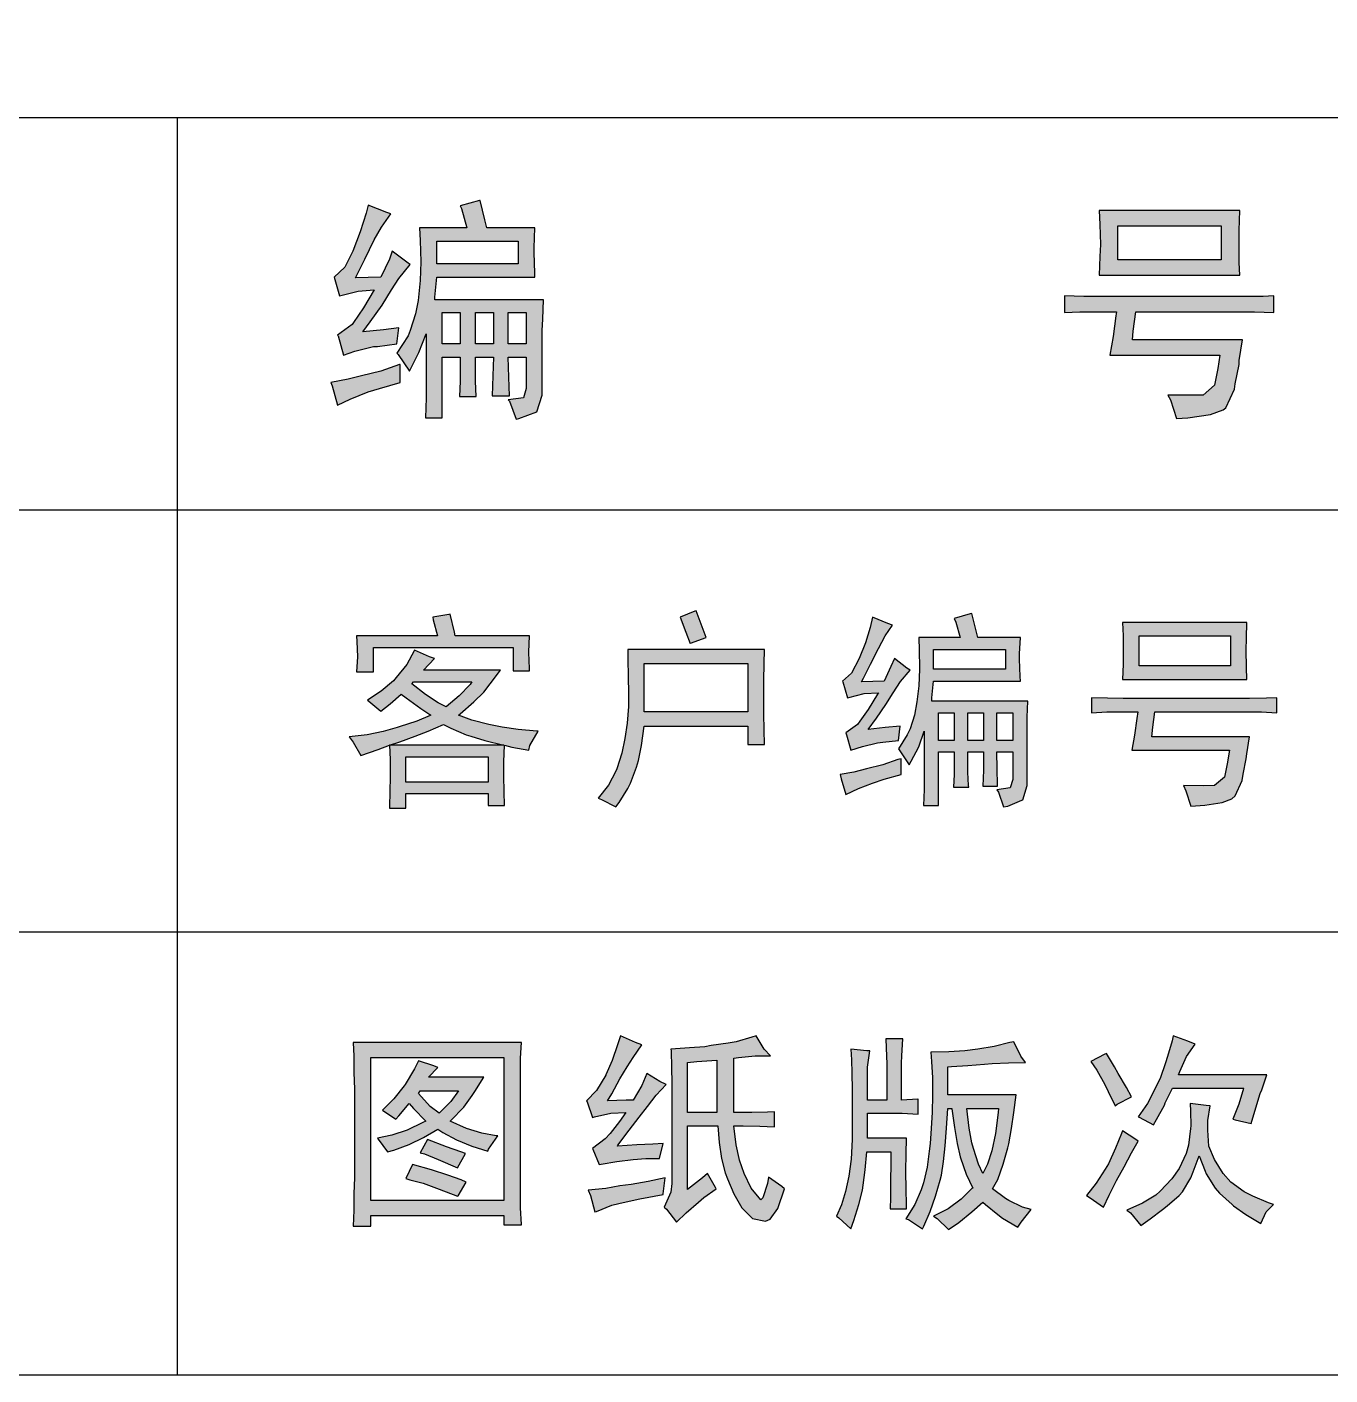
# Model space of a CAD drawing. Header units: millimetres. Extents: x 3718 to 70963, y 572 to 15149.
# Drawn here: x 3831.22 to 3845.31, y 574.49 to 589.07 of the extents above; entities that cross this region are included whole.
import ezdxf

# ---------------------------------------------------------------- set-up
doc = ezdxf.new("R2010")
doc.units = ezdxf.units.MM
doc.header["$LTSCALE"] = 3

msp = doc.modelspace()

# ---------------------------------------------------------------- hatches: boundary and pattern name
at = {"linetype": 'ByBlock'}
h = msp.add_hatch(color=256, dxfattribs=at)
h.paths.add_polyline_path([(3843.211, 585.99), (3844.365, 585.99), (3844.495, 585.99), (3844.704, 585.983), (3844.704, 586.163), (3844.588, 586.156), (3844.365, 586.156), (3842.829, 586.156), (3842.649, 586.156), (3842.44, 586.163), (3842.44, 585.983), (3842.606, 585.99), (3842.829, 585.99), (3843.002, 585.99), (3842.995, 585.947), (3842.966, 585.723), (3842.93, 585.521), (3844.12, 585.521), (3844.098, 585.377), (3844.062, 585.197), (3843.939, 585.089), (3843.817, 585.089), (3843.557, 585.089), (3843.586, 585.038), (3843.651, 584.836), (3843.774, 584.844), (3844.019, 584.88), (3844.156, 584.93), (3844.185, 584.952), (3844.278, 585.154), (3844.286, 585.211), (3844.329, 585.42), (3844.329, 585.464), (3844.365, 585.687), (3843.175, 585.687), (3843.182, 585.781)])
h.paths.add_polyline_path([(3844.134, 586.92), (3844.134, 586.552), (3843.017, 586.552), (3843.017, 586.92)], flags=16)
h.paths.add_polyline_path([(3842.815, 587.086), (3842.822, 586.934), (3842.829, 586.718), (3842.822, 586.588), (3842.815, 586.386), (3844.336, 586.386), (3844.329, 586.523), (3844.329, 586.747), (3844.329, 586.87), (3844.336, 587.086)])
h.paths.add_polyline_path([(3835.905, 585.983), (3835.905, 585.644), (3835.711, 585.644), (3835.711, 585.983)], flags=16)
h.paths.add_polyline_path([(3836.532, 586.754), (3836.532, 586.509), (3835.653, 586.509), (3835.653, 586.754)], flags=16)
h.paths.add_polyline_path([(3836.619, 585.644), (3836.424, 585.644), (3836.424, 585.983), (3836.619, 585.983)], flags=16)
h.paths.add_polyline_path([(3836.266, 585.644), (3836.071, 585.644), (3836.071, 585.983), (3836.266, 585.983)], flags=16)
h.paths.add_polyline_path([(3835.905, 587.136), (3835.92, 587.107), (3835.977, 586.898), (3835.465, 586.898), (3835.473, 586.761), (3835.48, 586.531), (3835.473, 586.329), (3835.451, 586.112), (3835.422, 585.968), (3835.364, 585.788), (3835.343, 585.73), (3835.22, 585.543), (3835.235, 585.529), (3835.357, 585.348), (3835.364, 585.363), (3835.458, 585.55), (3835.537, 585.752), (3835.537, 585.211), (3835.537, 585.06), (3835.53, 584.844), (3835.711, 584.844), (3835.711, 585.5), (3835.905, 585.5), (3835.905, 585.24), (3835.898, 585.074), (3836.078, 585.074), (3836.071, 585.24), (3836.071, 585.5), (3836.266, 585.5), (3836.258, 585.298), (3836.251, 585.082), (3836.439, 585.082), (3836.431, 585.283), (3836.424, 585.5), (3836.619, 585.5), (3836.619, 585.161), (3836.59, 585.06), (3836.424, 585.038), (3836.439, 585.024), (3836.511, 584.829), (3836.54, 584.836), (3836.734, 584.908), (3836.792, 585.089), (3836.792, 585.788), (3836.799, 585.911), (3836.806, 586.12), (3835.631, 586.12), (3835.631, 586.149), (3835.653, 586.365), (3836.713, 586.365), (3836.713, 586.408), (3836.705, 586.632), (3836.705, 586.682), (3836.713, 586.898), (3836.194, 586.898), (3836.172, 586.985), (3836.121, 587.194), (3836.114, 587.194)])
h.paths.add_polyline_path([(3835.155, 587.05), (3835.112, 587.064), (3834.91, 587.143), (3834.889, 587.057), (3834.824, 586.855), (3834.744, 586.646), (3834.658, 586.473), (3834.543, 586.365), (3834.6, 586.163), (3834.802, 586.213), (3834.975, 586.228), (3834.86, 586.033), (3834.752, 585.875), (3834.737, 585.853), (3834.579, 585.738), (3834.586, 585.73), (3834.643, 585.521), (3834.766, 585.565), (3834.968, 585.615), (3835.011, 585.615), (3835.22, 585.644), (3835.242, 585.817), (3835.076, 585.795), (3834.853, 585.774), (3834.932, 585.882), (3835.062, 586.062), (3835.163, 586.228), (3835.242, 586.35), (3835.364, 586.502), (3835.343, 586.516), (3835.17, 586.646), (3835.141, 586.559), (3835.047, 586.365), (3834.773, 586.358), (3834.78, 586.372), (3834.874, 586.559), (3834.975, 586.769), (3835.054, 586.906)])
h.paths.add_polyline_path([(3835.047, 585.348), (3834.838, 585.298), (3834.694, 585.262), (3834.507, 585.226), (3834.521, 585.19), (3834.579, 584.981), (3834.716, 585.045), (3834.91, 585.125), (3835.033, 585.161), (3835.256, 585.226), (3835.256, 585.42), (3835.249, 585.42)])
h = msp.add_hatch(color=256, dxfattribs=at)
h.paths.add_polyline_path([(3843.753, 580.806), (3843.808, 580.641), (3843.96, 580.654), (3844.146, 580.683), (3844.252, 580.722), (3844.286, 580.755), (3844.362, 580.92), (3844.375, 580.988), (3844.405, 581.153), (3844.413, 581.208), (3844.443, 581.39), (3843.385, 581.39), (3843.398, 581.496), (3843.419, 581.661), (3844.443, 581.661), (3844.57, 581.661), (3844.739, 581.652), (3844.739, 581.813), (3844.625, 581.809), (3844.443, 581.805), (3843.076, 581.805), (3842.907, 581.809), (3842.733, 581.813), (3842.733, 581.652), (3842.898, 581.661), (3843.076, 581.661), (3843.233, 581.661), (3843.224, 581.589), (3843.199, 581.411), (3843.169, 581.246), (3844.227, 581.246), (3844.201, 581.098), (3844.172, 580.954), (3844.062, 580.865), (3843.943, 580.861), (3843.728, 580.865)])
h.paths.add_polyline_path([(3840.64, 581.145), (3840.475, 581.09), (3840.301, 581.047), (3840.162, 581.009), (3840.014, 580.984), (3840.026, 580.937), (3840.077, 580.768), (3840.212, 580.832), (3840.365, 580.891), (3840.492, 580.933), (3840.674, 580.984), (3840.674, 581.153)])
h.paths.add_polyline_path([(3841.71, 581.652), (3841.883, 581.652), (3841.883, 581.352), (3841.71, 581.352)], flags=16)
h.paths.add_polyline_path([(3841.397, 581.652), (3841.566, 581.652), (3841.566, 581.352), (3841.397, 581.352)], flags=16)
h.paths.add_polyline_path([(3841.249, 581.352), (3841.08, 581.352), (3841.08, 581.652), (3841.249, 581.652)], flags=16)
h.paths.add_polyline_path([(3841.249, 581.191), (3841.249, 580.984), (3841.24, 580.848), (3841.405, 580.848), (3841.401, 580.865), (3841.397, 581.009), (3841.397, 581.229), (3841.566, 581.229), (3841.566, 581.208), (3841.566, 581.03), (3841.558, 580.857), (3841.718, 580.857), (3841.718, 580.874), (3841.714, 581.047), (3841.71, 581.229), (3841.883, 581.229), (3841.883, 580.929), (3841.854, 580.84), (3841.71, 580.819), (3841.727, 580.793), (3841.782, 580.633), (3841.828, 580.641), (3841.981, 580.705), (3841.989, 580.709), (3842.036, 580.865), (3842.036, 581.479), (3842.036, 581.606), (3842.044, 581.779), (3841.008, 581.779), (3841.008, 581.813), (3841.025, 581.995), (3841.964, 581.995), (3841.96, 582.046), (3841.955, 582.232), (3841.955, 582.291), (3841.964, 582.465), (3841.503, 582.465), (3841.482, 582.553), (3841.439, 582.727), (3841.422, 582.723), (3841.249, 582.672), (3841.266, 582.634), (3841.312, 582.465), (3840.864, 582.465), (3840.868, 582.325), (3840.872, 582.139), (3840.872, 582.122), (3840.864, 581.944), (3840.843, 581.771), (3840.817, 581.627), (3840.771, 581.479), (3840.741, 581.415), (3840.644, 581.263), (3840.661, 581.242), (3840.762, 581.09), (3840.784, 581.128), (3840.864, 581.284), (3840.923, 581.453), (3840.923, 580.975), (3840.923, 580.823), (3840.915, 580.65), (3841.08, 580.65), (3841.08, 581.229), (3841.249, 581.229)])
h.paths.add_polyline_path([(3840.5, 581.491), (3840.318, 581.47), (3840.407, 581.593), (3840.509, 581.741), (3840.589, 581.868), (3840.669, 581.991), (3840.771, 582.113), (3840.737, 582.135), (3840.602, 582.24), (3840.564, 582.151), (3840.492, 581.995), (3840.246, 581.986), (3840.267, 582.025), (3840.344, 582.177), (3840.428, 582.346), (3840.5, 582.486), (3840.58, 582.6), (3840.53, 582.617), (3840.365, 582.685), (3840.339, 582.575), (3840.289, 582.41), (3840.221, 582.24), (3840.136, 582.08), (3840.039, 581.995), (3840.043, 581.986), (3840.094, 581.813), (3840.107, 581.817), (3840.276, 581.86), (3840.428, 581.868), (3840.42, 581.855), (3840.318, 581.686), (3840.229, 581.563), (3840.204, 581.525), (3840.077, 581.436), (3840.085, 581.415), (3840.132, 581.246), (3840.255, 581.288), (3840.42, 581.326), (3840.475, 581.335), (3840.644, 581.352), (3840.665, 581.508)])
h.paths.add_polyline_path([(3841.803, 582.122), (3841.025, 582.122), (3841.025, 582.338), (3841.803, 582.338)], flags=16)
h.paths.add_polyline_path([(3843.25, 582.486), (3844.235, 582.486), (3844.235, 582.16), (3843.25, 582.16)], flags=16)
h.paths.add_polyline_path([(3843.076, 582.304), (3843.076, 582.177), (3843.068, 582.012), (3844.413, 582.012), (3844.409, 582.147), (3844.405, 582.329), (3844.409, 582.46), (3844.413, 582.63), (3843.068, 582.63), (3843.076, 582.486)])
h.paths.add_polyline_path([(3838.444, 582.752), (3838.284, 582.685), (3838.347, 582.524), (3838.394, 582.401), (3838.398, 582.405), (3838.567, 582.465), (3838.533, 582.553), (3838.457, 582.756)])
h.paths.add_polyline_path([(3837.894, 582.185), (3839.016, 582.185), (3839.016, 581.661), (3837.894, 581.661)], flags=16)
h.paths.add_polyline_path([(3836.207, 580.65), (3836.384, 580.65), (3836.38, 580.802), (3836.376, 580.967), (3836.376, 581.119), (3836.376, 581.123), (3836.384, 581.301), (3836.465, 581.28), (3836.647, 581.246), (3836.659, 581.297), (3836.748, 581.453), (3836.736, 581.453), (3836.533, 581.47), (3836.359, 581.496), (3836.215, 581.525), (3836.033, 581.572), (3835.889, 581.627), (3835.906, 581.64), (3836.054, 581.771), (3836.16, 581.876), (3836.228, 581.965), (3836.342, 582.113), (3835.509, 582.113), (3835.627, 582.24), (3835.572, 582.257), (3835.411, 582.329), (3835.407, 582.321), (3835.327, 582.173), (3835.213, 582.033), (3835.183, 581.999), (3835.052, 581.885), (3834.904, 581.788), (3834.916, 581.779), (3835.048, 581.669), (3835.149, 581.75), (3835.268, 581.855), (3835.323, 581.813), (3835.479, 581.699), (3835.589, 581.627), (3835.581, 581.623), (3835.437, 581.563), (3835.246, 581.5), (3835.225, 581.491), (3835.073, 581.449), (3834.899, 581.415), (3834.705, 581.39), (3834.747, 581.335), (3834.832, 581.191), (3835.018, 581.255), (3835.141, 581.301), (3835.251, 581.339), (3835.42, 581.398), (3835.559, 581.453), (3835.724, 581.525), (3835.805, 581.487), (3835.97, 581.415), (3836.021, 581.398), (3836.173, 581.352), (3836.376, 581.301), (3835.141, 581.301), (3835.149, 581.145), (3835.149, 580.946), (3835.145, 580.815), (3835.141, 580.62), (3835.318, 580.62), (3835.318, 580.777), (3836.207, 580.777)])
h.paths.add_polyline_path([(3835.318, 581.174), (3836.207, 581.174), (3836.207, 580.903), (3835.318, 580.903)], flags=16)
h.paths.add_polyline_path([(3835.669, 581.758), (3835.53, 581.851), (3835.382, 581.965), (3835.399, 581.986), (3836.033, 581.986), (3836.012, 581.957), (3835.894, 581.834), (3835.754, 581.716)], flags=16)
h.paths.add_polyline_path([(3834.794, 582.257), (3834.785, 582.096), (3834.967, 582.096), (3834.967, 582.359), (3836.478, 582.359), (3836.478, 582.105), (3836.655, 582.105), (3836.655, 582.13), (3836.647, 582.304), (3836.647, 582.308), (3836.655, 582.486), (3835.851, 582.486), (3835.843, 582.524), (3835.796, 582.718), (3835.784, 582.714), (3835.61, 582.685), (3835.614, 582.659), (3835.661, 582.486), (3834.785, 582.486), (3834.789, 582.422)])
h.paths.add_polyline_path([(3837.687, 581.373), (3837.653, 581.216), (3837.598, 581.047), (3837.59, 581.022), (3837.509, 580.87), (3837.399, 580.73), (3837.433, 580.713), (3837.59, 580.633), (3837.624, 580.683), (3837.717, 580.832), (3837.746, 580.891), (3837.814, 581.064), (3837.835, 581.136), (3837.865, 581.297), (3837.894, 581.508), (3839.016, 581.508), (3839.016, 581.31), (3839.197, 581.31), (3839.193, 581.466), (3839.189, 581.64), (3839.189, 581.834), (3839.189, 582.003), (3839.193, 582.181), (3839.197, 582.338), (3837.717, 582.338), (3837.717, 582.24), (3837.721, 582.037), (3837.725, 581.868), (3837.725, 581.733), (3837.725, 581.72), (3837.712, 581.538)])
h = msp.add_hatch(color=256, dxfattribs=at)
h.paths.add_polyline_path([(3843.682, 576.723), (3843.602, 576.609), (3843.475, 576.478), (3843.428, 576.435), (3843.284, 576.346), (3843.115, 576.27), (3843.153, 576.241), (3843.267, 576.105), (3843.369, 576.177), (3843.5, 576.279), (3843.551, 576.317), (3843.682, 576.431), (3843.716, 576.469), (3843.809, 576.621), (3843.834, 576.685), (3843.898, 576.858), (3843.961, 576.693), (3843.974, 576.664), (3844.071, 576.511), (3844.118, 576.456), (3844.253, 576.334), (3844.27, 576.317), (3844.401, 576.224), (3844.566, 576.126), (3844.621, 576.253), (3844.701, 576.334), (3844.646, 576.351), (3844.477, 576.423), (3844.384, 576.469), (3844.24, 576.575), (3844.156, 576.668), (3844.063, 576.82), (3844.003, 576.964), (3843.991, 577.138), (3843.991, 577.243), (3844.016, 577.4), (3843.974, 577.404), (3843.8, 577.425), (3843.805, 577.341), (3843.809, 577.184), (3843.805, 577.154), (3843.783, 576.973), (3843.758, 576.884)])
h.paths.add_polyline_path([(3843.056, 577.099), (3842.992, 576.943), (3842.916, 576.774), (3842.882, 576.714), (3842.785, 576.562), (3842.679, 576.431), (3842.717, 576.406), (3842.861, 576.304), (3842.925, 576.435), (3843.005, 576.592), (3843.085, 576.74), (3843.166, 576.892), (3843.238, 577.019), (3843.212, 577.036), (3843.068, 577.129)])
h.paths.add_polyline_path([(3842.878, 577.958), (3842.726, 577.878), (3842.789, 577.785), (3842.878, 577.632), (3842.912, 577.556), (3842.988, 577.4), (3843.009, 577.417), (3843.166, 577.497), (3843.111, 577.599), (3843.022, 577.751), (3842.98, 577.823), (3842.895, 577.967)])
h.paths.add_polyline_path([(3841.512, 576.769), (3841.457, 576.939), (3841.44, 576.998), (3841.41, 577.159), (3841.385, 577.37), (3841.728, 577.37), (3841.724, 577.328), (3841.694, 577.099), (3841.656, 576.913), (3841.609, 576.769), (3841.559, 576.668)], flags=16)
h.paths.add_polyline_path([(3843.365, 577.472), (3843.339, 577.425), (3843.238, 577.281), (3843.25, 577.277), (3843.403, 577.193), (3843.437, 577.252), (3843.521, 577.408), (3843.53, 577.434), (3843.61, 577.59), (3844.38, 577.59), (3844.376, 577.586), (3844.325, 577.417), (3844.261, 577.256), (3844.287, 577.248), (3844.46, 577.209), (3844.511, 577.379), (3844.558, 577.535), (3844.575, 577.573), (3844.63, 577.734), (3843.673, 577.734), (3843.69, 577.772), (3843.762, 577.933), (3843.855, 578.068), (3843.775, 578.098), (3843.618, 578.157), (3843.606, 578.102), (3843.555, 577.933), (3843.534, 577.865), (3843.475, 577.696), (3843.441, 577.628)])
h.paths.add_polyline_path([(3841.588, 576.334), (3841.719, 576.224), (3841.77, 576.186), (3841.935, 576.088), (3841.973, 576.143), (3842.079, 576.279), (3841.986, 576.304), (3841.838, 576.376), (3841.804, 576.397), (3841.664, 576.503), (3841.719, 576.604), (3841.779, 576.769), (3841.829, 576.947), (3841.838, 576.989), (3841.867, 577.154), (3841.893, 577.328), (3841.918, 577.518), (3841.178, 577.518), (3841.178, 577.823), (3841.22, 577.827), (3841.394, 577.836), (3841.575, 577.852), (3841.66, 577.857), (3841.834, 577.865), (3842.02, 577.869), (3841.969, 577.937), (3841.893, 578.094), (3841.85, 578.085), (3841.681, 578.043), (3841.504, 578.013), (3841.364, 577.996), (3841.19, 577.984), (3840.996, 577.979), (3841.004, 577.878), (3841.013, 577.704), (3841.013, 577.51), (3841.009, 577.332), (3841, 577.154), (3840.987, 576.994), (3840.979, 576.909), (3840.954, 576.736), (3840.915, 576.566), (3840.89, 576.49), (3840.822, 576.334), (3840.725, 576.177), (3840.755, 576.169), (3840.907, 576.071), (3840.92, 576.097), (3840.987, 576.258), (3841.047, 576.423), (3841.097, 576.596), (3841.11, 576.651), (3841.131, 576.799), (3841.152, 576.968), (3841.165, 577.159), (3841.178, 577.37), (3841.224, 577.37), (3841.224, 577.366), (3841.25, 577.167), (3841.279, 576.994), (3841.313, 576.85), (3841.317, 576.837), (3841.377, 576.659), (3841.449, 576.511), (3841.444, 576.511), (3841.322, 576.389), (3841.182, 576.287), (3841.025, 576.207), (3841.064, 576.181), (3841.186, 576.063), (3841.3, 576.139), (3841.44, 576.253), (3841.559, 576.359)])
h.paths.add_polyline_path([(3840.133, 576.824), (3840.107, 576.638), (3840.074, 576.473), (3840.031, 576.329), (3839.976, 576.207), (3840.002, 576.19), (3840.129, 576.071), (3840.162, 576.16), (3840.217, 576.334), (3840.255, 576.486), (3840.264, 576.541), (3840.285, 576.706), (3840.302, 576.901), (3840.564, 576.901), (3840.564, 576.786), (3840.56, 576.575), (3840.56, 576.41), (3840.556, 576.287), (3840.734, 576.287), (3840.734, 576.329), (3840.729, 576.503), (3840.725, 576.685), (3840.725, 576.693), (3840.729, 576.879), (3840.734, 577.049), (3840.31, 577.049), (3840.31, 577.319), (3840.662, 577.319), (3840.687, 577.319), (3840.86, 577.311), (3840.86, 577.472), (3840.856, 577.472), (3840.679, 577.463), (3840.679, 577.861), (3840.683, 577.941), (3840.691, 578.123), (3840.509, 578.123), (3840.514, 578.026), (3840.518, 577.852), (3840.518, 577.463), (3840.31, 577.463), (3840.31, 577.611), (3840.31, 577.768), (3840.31, 577.819), (3840.336, 577.996), (3840.302, 577.996), (3840.129, 578.013), (3840.137, 577.899), (3840.141, 577.755), (3840.145, 577.577), (3840.145, 577.374), (3840.145, 577.138), (3840.145, 577.036)])
h.paths.add_polyline_path([(3838.682, 577.328), (3838.365, 577.328), (3838.365, 577.869), (3838.466, 577.878), (3838.682, 577.895)], flags=16)
h.paths.add_polyline_path([(3839.228, 576.558), (3839.177, 576.406), (3839.156, 576.384), (3839.054, 576.511), (3838.978, 576.668), (3838.927, 576.812), (3838.923, 576.829), (3838.889, 576.977), (3838.864, 577.184), (3838.966, 577.184), (3839.147, 577.18), (3839.304, 577.171), (3839.304, 577.336), (3839.228, 577.332), (3839.059, 577.328), (3838.864, 577.328), (3838.864, 577.916), (3838.915, 577.924), (3839.097, 577.941), (3839.262, 577.941), (3839.194, 578.013), (3839.105, 578.157), (3839.059, 578.144), (3838.889, 578.094), (3838.805, 578.077), (3838.619, 578.051), (3838.551, 578.039), (3838.386, 578.026), (3838.183, 578.013), (3838.187, 577.996), (3838.191, 577.814), (3838.196, 577.645), (3838.196, 576.558), (3838.183, 576.465), (3838.111, 576.304), (3838.136, 576.283), (3838.246, 576.143), (3838.348, 576.241), (3838.483, 576.359), (3838.542, 576.41), (3838.674, 576.503), (3838.665, 576.516), (3838.581, 576.668), (3838.526, 576.621), (3838.365, 576.494), (3838.365, 577.184), (3838.691, 577.184), (3838.707, 577.002), (3838.733, 576.829), (3838.771, 576.676), (3838.796, 576.609), (3838.864, 576.448), (3838.953, 576.296), (3839.067, 576.181), (3839.207, 576.152), (3839.257, 576.173), (3839.342, 576.291), (3839.414, 576.503), (3839.384, 576.528), (3839.241, 576.63)])
h.paths.add_polyline_path([(3835.717, 577.112), (3835.865, 577.032), (3836.03, 576.964), (3836.203, 576.909), (3836.212, 576.93), (3836.313, 577.074), (3836.296, 577.074), (3836.14, 577.104), (3835.975, 577.154), (3835.797, 577.235), (3835.806, 577.243), (3835.945, 577.387), (3836.034, 577.51), (3836.064, 577.556), (3836.161, 577.709), (3835.564, 577.709), (3835.662, 577.814), (3835.619, 577.831), (3835.454, 577.886), (3835.412, 577.802), (3835.311, 577.632), (3835.298, 577.616), (3835.188, 577.476), (3835.065, 577.353), (3835.209, 577.256), (3835.243, 577.29), (3835.353, 577.425), (3835.399, 577.37), (3835.535, 577.235), (3835.501, 577.218), (3835.332, 577.138), (3835.167, 577.083), (3835.01, 577.049), (3835.019, 577.04), (3835.12, 576.901), (3835.188, 576.922), (3835.353, 576.981), (3835.509, 577.057), (3835.662, 577.146)], flags=0)
h.paths.add_polyline_path([(3834.938, 577.924), (3836.377, 577.924), (3836.377, 576.376), (3834.938, 576.376)], flags=16)
h.paths.add_polyline_path([(3835.319, 576.613), (3835.361, 576.6), (3835.505, 576.562), (3835.679, 576.499), (3835.878, 576.423), (3835.882, 576.427), (3835.971, 576.575), (3835.916, 576.6), (3835.772, 576.651), (3835.594, 576.706), (3835.391, 576.765)], flags=0)
h.paths.add_polyline_path([(3835.471, 576.892), (3835.518, 576.879), (3835.666, 576.82), (3835.878, 576.731), (3835.962, 576.884), (3835.911, 576.901), (3835.759, 576.956), (3835.552, 577.036)], flags=0)
h.paths.add_polyline_path([(3835.581, 577.391), (3835.454, 577.535), (3835.471, 577.561), (3835.886, 577.561), (3835.806, 577.446), (3835.679, 577.319)], flags=0)
h.paths.add_polyline_path([(3834.748, 576.097), (3834.938, 576.097), (3834.938, 576.215), (3836.377, 576.215), (3836.377, 576.114), (3836.567, 576.114), (3836.567, 576.118), (3836.559, 576.296), (3836.559, 576.469), (3836.559, 576.651), (3836.559, 577.582), (3836.559, 577.742), (3836.559, 577.916), (3836.567, 578.085), (3834.748, 578.085), (3834.756, 577.937), (3834.756, 577.759), (3834.761, 577.582), (3834.761, 576.659), (3834.761, 576.626), (3834.756, 576.448), (3834.756, 576.27)])
h.paths.add_polyline_path([(3837.937, 576.583), (3837.756, 576.549), (3837.633, 576.533), (3837.481, 576.507), (3837.29, 576.486), (3837.316, 576.431), (3837.362, 576.253), (3837.379, 576.258), (3837.544, 576.325), (3837.561, 576.329), (3837.667, 576.355), (3837.849, 576.393), (3838.102, 576.439), (3838.102, 576.448), (3838.124, 576.621)])
h.paths.add_polyline_path([(3837.409, 576.765), (3837.43, 576.769), (3837.599, 576.799), (3837.777, 576.82), (3837.912, 576.829), (3838.06, 576.829), (3838.102, 576.994), (3837.988, 576.985), (3837.815, 576.977), (3837.607, 576.964), (3837.612, 576.973), (3837.734, 577.138), (3837.84, 577.277), (3837.933, 577.391), (3838.026, 577.514), (3838.132, 577.632), (3838.064, 577.662), (3837.925, 577.751), (3837.87, 577.62), (3837.777, 577.463), (3837.701, 577.463), (3837.497, 577.455), (3837.544, 577.531), (3837.633, 577.692), (3837.713, 577.823), (3837.777, 577.924), (3837.87, 578.06), (3837.802, 578.085), (3837.641, 578.157), (3837.607, 578.06), (3837.548, 577.891), (3837.481, 577.734), (3837.481, 577.73), (3837.379, 577.565), (3837.273, 577.455), (3837.277, 577.442), (3837.337, 577.273), (3837.358, 577.281), (3837.536, 577.319), (3837.696, 577.328), (3837.629, 577.231), (3837.527, 577.099), (3837.472, 577.044), (3837.337, 576.939), (3837.341, 576.93)])

# ---------------------------------------------------------------- linework, layer by layer
for p, q in [((3883.824, 588.087), (3816.841, 588.087)), ((3832.846, 588.087), (3832.846, 574.488)), ((3835.249, 585.42), (3835.047, 585.348)), ((3835.256, 585.42), (3835.249, 585.42)), ((3835.256, 585.226), (3835.256, 585.42)), ((3834.694, 585.262), (3834.507, 585.226)), ((3834.838, 585.298), (3834.694, 585.262)), ((3835.047, 585.348), (3834.838, 585.298)), ((3834.507, 585.226), (3834.521, 585.19)), ((3834.521, 585.19), (3834.579, 584.981)), ((3834.716, 585.045), (3834.91, 585.125)), ((3834.91, 585.125), (3835.033, 585.161)), ((3835.033, 585.161), (3835.256, 585.226)), ((3834.579, 584.981), (3834.716, 585.045)), ((3883.824, 583.845), (3816.841, 583.845)), ((3883.824, 579.278), (3816.841, 579.278))]:
    msp.add_line(p, q, dxfattribs=at)
for points in [[(3883.824, 574.488), (3717.849, 574.488), (3717.849, 693.634), (3883.824, 693.634)], [(3835.155, 587.05), (3835.112, 587.064), (3834.91, 587.143), (3834.889, 587.057), (3834.824, 586.855), (3834.744, 586.646), (3834.658, 586.473), (3834.543, 586.365), (3834.6, 586.163), (3834.802, 586.213), (3834.975, 586.228), (3834.86, 586.033), (3834.752, 585.875), (3834.737, 585.853), (3834.579, 585.738), (3834.586, 585.73), (3834.643, 585.521), (3834.766, 585.565), (3834.968, 585.615), (3835.011, 585.615), (3835.22, 585.644), (3835.242, 585.817), (3835.076, 585.795), (3834.853, 585.774), (3834.932, 585.882), (3835.062, 586.062), (3835.163, 586.228), (3835.242, 586.35), (3835.364, 586.502), (3835.343, 586.516), (3835.17, 586.646), (3835.141, 586.559), (3835.047, 586.365), (3834.773, 586.358), (3834.78, 586.372), (3834.874, 586.559), (3834.975, 586.769), (3835.054, 586.906)], [(3835.905, 587.136), (3835.92, 587.107), (3835.977, 586.898), (3835.465, 586.898), (3835.473, 586.761), (3835.48, 586.531), (3835.473, 586.329), (3835.451, 586.112), (3835.422, 585.968), (3835.364, 585.788), (3835.343, 585.73), (3835.22, 585.543), (3835.235, 585.529), (3835.357, 585.348), (3835.364, 585.363), (3835.458, 585.55), (3835.537, 585.752), (3835.537, 585.211), (3835.537, 585.06), (3835.53, 584.844), (3835.711, 584.844), (3835.711, 585.5), (3835.905, 585.5), (3835.905, 585.24), (3835.898, 585.074), (3836.078, 585.074), (3836.071, 585.24), (3836.071, 585.5), (3836.266, 585.5), (3836.258, 585.298), (3836.251, 585.082), (3836.439, 585.082), (3836.431, 585.283), (3836.424, 585.5), (3836.619, 585.5), (3836.619, 585.161), (3836.59, 585.06), (3836.424, 585.038), (3836.439, 585.024), (3836.511, 584.829), (3836.54, 584.836), (3836.734, 584.908), (3836.792, 585.089), (3836.792, 585.788), (3836.799, 585.911), (3836.806, 586.12), (3835.631, 586.12), (3835.631, 586.149), (3835.653, 586.365), (3836.713, 586.365), (3836.713, 586.408), (3836.705, 586.632), (3836.705, 586.682), (3836.713, 586.898), (3836.194, 586.898), (3836.172, 586.985), (3836.121, 587.194), (3836.114, 587.194)], [(3842.815, 587.086), (3842.822, 586.934), (3842.829, 586.718), (3842.822, 586.588), (3842.815, 586.386), (3844.336, 586.386), (3844.329, 586.523), (3844.329, 586.747), (3844.329, 586.87), (3844.336, 587.086)], [(3844.134, 586.92), (3844.134, 586.552), (3843.017, 586.552), (3843.017, 586.92)], [(3836.532, 586.754), (3836.532, 586.509), (3835.653, 586.509), (3835.653, 586.754)], [(3843.211, 585.99), (3844.365, 585.99), (3844.495, 585.99), (3844.704, 585.983), (3844.704, 586.163), (3844.588, 586.156), (3844.365, 586.156), (3842.829, 586.156), (3842.649, 586.156), (3842.44, 586.163), (3842.44, 585.983), (3842.606, 585.99), (3842.829, 585.99), (3843.002, 585.99), (3842.995, 585.947), (3842.966, 585.723), (3842.93, 585.521), (3844.12, 585.521), (3844.098, 585.377), (3844.062, 585.197), (3843.939, 585.089), (3843.817, 585.089), (3843.557, 585.089), (3843.586, 585.038), (3843.651, 584.836), (3843.774, 584.844), (3844.019, 584.88), (3844.156, 584.93), (3844.185, 584.952), (3844.278, 585.154), (3844.286, 585.211), (3844.329, 585.42), (3844.329, 585.464), (3844.365, 585.687), (3843.175, 585.687), (3843.182, 585.781)], [(3835.905, 585.983), (3835.905, 585.644), (3835.711, 585.644), (3835.711, 585.983)], [(3836.266, 585.644), (3836.071, 585.644), (3836.071, 585.983), (3836.266, 585.983)], [(3836.619, 585.644), (3836.424, 585.644), (3836.424, 585.983), (3836.619, 585.983)], [(3838.444, 582.752), (3838.284, 582.685), (3838.347, 582.524), (3838.394, 582.401), (3838.398, 582.405), (3838.567, 582.465), (3838.533, 582.553), (3838.457, 582.756)], [(3834.794, 582.257), (3834.785, 582.096), (3834.967, 582.096), (3834.967, 582.359), (3836.478, 582.359), (3836.478, 582.105), (3836.655, 582.105), (3836.655, 582.13), (3836.647, 582.304), (3836.647, 582.308), (3836.655, 582.486), (3835.851, 582.486), (3835.843, 582.524), (3835.796, 582.718), (3835.784, 582.714), (3835.61, 582.685), (3835.614, 582.659), (3835.661, 582.486), (3834.785, 582.486), (3834.789, 582.422)], [(3840.5, 581.491), (3840.318, 581.47), (3840.407, 581.593), (3840.509, 581.741), (3840.589, 581.868), (3840.669, 581.991), (3840.771, 582.113), (3840.737, 582.135), (3840.602, 582.24), (3840.564, 582.151), (3840.492, 581.995), (3840.246, 581.986), (3840.267, 582.025), (3840.344, 582.177), (3840.428, 582.346), (3840.5, 582.486), (3840.58, 582.6), (3840.53, 582.617), (3840.365, 582.685), (3840.339, 582.575), (3840.289, 582.41), (3840.221, 582.24), (3840.136, 582.08), (3840.039, 581.995), (3840.043, 581.986), (3840.094, 581.813), (3840.107, 581.817), (3840.276, 581.86), (3840.428, 581.868), (3840.42, 581.855), (3840.318, 581.686), (3840.229, 581.563), (3840.204, 581.525), (3840.077, 581.436), (3840.085, 581.415), (3840.132, 581.246), (3840.255, 581.288), (3840.42, 581.326), (3840.475, 581.335), (3840.644, 581.352), (3840.665, 581.508)], [(3841.249, 581.191), (3841.249, 580.984), (3841.24, 580.848), (3841.405, 580.848), (3841.401, 580.865), (3841.397, 581.009), (3841.397, 581.229), (3841.566, 581.229), (3841.566, 581.208), (3841.566, 581.03), (3841.558, 580.857), (3841.718, 580.857), (3841.718, 580.874), (3841.714, 581.047), (3841.71, 581.229), (3841.883, 581.229), (3841.883, 580.929), (3841.854, 580.84), (3841.71, 580.819), (3841.727, 580.793), (3841.782, 580.633), (3841.828, 580.641), (3841.981, 580.705), (3841.989, 580.709), (3842.036, 580.865), (3842.036, 581.479), (3842.036, 581.606), (3842.044, 581.779), (3841.008, 581.779), (3841.008, 581.813), (3841.025, 581.995), (3841.964, 581.995), (3841.96, 582.046), (3841.955, 582.232), (3841.955, 582.291), (3841.964, 582.465), (3841.503, 582.465), (3841.482, 582.553), (3841.439, 582.727), (3841.422, 582.723), (3841.249, 582.672), (3841.266, 582.634), (3841.312, 582.465), (3840.864, 582.465), (3840.868, 582.325), (3840.872, 582.139), (3840.872, 582.122), (3840.864, 581.944), (3840.843, 581.771), (3840.817, 581.627), (3840.771, 581.479), (3840.741, 581.415), (3840.644, 581.263), (3840.661, 581.242), (3840.762, 581.09), (3840.784, 581.128), (3840.864, 581.284), (3840.923, 581.453), (3840.923, 580.975), (3840.923, 580.823), (3840.915, 580.65), (3841.08, 580.65), (3841.08, 581.229), (3841.249, 581.229)], [(3843.076, 582.304), (3843.076, 582.177), (3843.068, 582.012), (3844.413, 582.012), (3844.409, 582.147), (3844.405, 582.329), (3844.409, 582.46), (3844.413, 582.63), (3843.068, 582.63), (3843.076, 582.486)], [(3843.25, 582.486), (3844.235, 582.486), (3844.235, 582.16), (3843.25, 582.16)], [(3836.207, 580.65), (3836.384, 580.65), (3836.38, 580.802), (3836.376, 580.967), (3836.376, 581.119), (3836.376, 581.123), (3836.384, 581.301), (3836.465, 581.28), (3836.647, 581.246), (3836.659, 581.297), (3836.748, 581.453), (3836.736, 581.453), (3836.533, 581.47), (3836.359, 581.496), (3836.215, 581.525), (3836.033, 581.572), (3835.889, 581.627), (3835.906, 581.64), (3836.054, 581.771), (3836.16, 581.876), (3836.228, 581.965), (3836.342, 582.113), (3835.509, 582.113), (3835.627, 582.24), (3835.572, 582.257), (3835.411, 582.329), (3835.407, 582.321), (3835.327, 582.173), (3835.213, 582.033), (3835.183, 581.999), (3835.052, 581.885), (3834.904, 581.788), (3834.916, 581.779), (3835.048, 581.669), (3835.149, 581.75), (3835.268, 581.855), (3835.323, 581.813), (3835.479, 581.699), (3835.589, 581.627), (3835.581, 581.623), (3835.437, 581.563), (3835.246, 581.5), (3835.225, 581.491), (3835.073, 581.449), (3834.899, 581.415), (3834.705, 581.39), (3834.747, 581.335), (3834.832, 581.191), (3835.018, 581.255), (3835.141, 581.301), (3835.251, 581.339), (3835.42, 581.398), (3835.559, 581.453), (3835.724, 581.525), (3835.805, 581.487), (3835.97, 581.415), (3836.021, 581.398), (3836.173, 581.352), (3836.376, 581.301), (3835.141, 581.301), (3835.149, 581.145), (3835.149, 580.946), (3835.145, 580.815), (3835.141, 580.62), (3835.318, 580.62), (3835.318, 580.777), (3836.207, 580.777)], [(3837.687, 581.373), (3837.653, 581.216), (3837.598, 581.047), (3837.59, 581.022), (3837.509, 580.87), (3837.399, 580.73), (3837.433, 580.713), (3837.59, 580.633), (3837.624, 580.683), (3837.717, 580.832), (3837.746, 580.891), (3837.814, 581.064), (3837.835, 581.136), (3837.865, 581.297), (3837.894, 581.508), (3839.016, 581.508), (3839.016, 581.31), (3839.197, 581.31), (3839.193, 581.466), (3839.189, 581.64), (3839.189, 581.834), (3839.189, 582.003), (3839.193, 582.181), (3839.197, 582.338), (3837.717, 582.338), (3837.717, 582.24), (3837.721, 582.037), (3837.725, 581.868), (3837.725, 581.733), (3837.725, 581.72), (3837.712, 581.538)], [(3841.803, 582.122), (3841.025, 582.122), (3841.025, 582.338), (3841.803, 582.338)], [(3837.894, 582.185), (3839.016, 582.185), (3839.016, 581.661), (3837.894, 581.661)], [(3835.669, 581.758), (3835.53, 581.851), (3835.382, 581.965), (3835.399, 581.986), (3836.033, 581.986), (3836.012, 581.957), (3835.894, 581.834), (3835.754, 581.716)], [(3843.753, 580.806), (3843.808, 580.641), (3843.96, 580.654), (3844.146, 580.683), (3844.252, 580.722), (3844.286, 580.755), (3844.362, 580.92), (3844.375, 580.988), (3844.405, 581.153), (3844.413, 581.208), (3844.443, 581.39), (3843.385, 581.39), (3843.398, 581.496), (3843.419, 581.661), (3844.443, 581.661), (3844.57, 581.661), (3844.739, 581.652), (3844.739, 581.813), (3844.625, 581.809), (3844.443, 581.805), (3843.076, 581.805), (3842.907, 581.809), (3842.733, 581.813), (3842.733, 581.652), (3842.898, 581.661), (3843.076, 581.661), (3843.233, 581.661), (3843.224, 581.589), (3843.199, 581.411), (3843.169, 581.246), (3844.227, 581.246), (3844.201, 581.098), (3844.172, 580.954), (3844.062, 580.865), (3843.943, 580.861), (3843.728, 580.865)], [(3841.249, 581.352), (3841.08, 581.352), (3841.08, 581.652), (3841.249, 581.652)], [(3841.397, 581.652), (3841.566, 581.652), (3841.566, 581.352), (3841.397, 581.352)], [(3841.71, 581.652), (3841.883, 581.652), (3841.883, 581.352), (3841.71, 581.352)], [(3835.318, 581.174), (3836.207, 581.174), (3836.207, 580.903), (3835.318, 580.903)], [(3840.64, 581.145), (3840.475, 581.09), (3840.301, 581.047), (3840.162, 581.009), (3840.014, 580.984), (3840.026, 580.937), (3840.077, 580.768), (3840.212, 580.832), (3840.365, 580.891), (3840.492, 580.933), (3840.674, 580.984), (3840.674, 581.153)], [(3837.409, 576.765), (3837.43, 576.769), (3837.599, 576.799), (3837.777, 576.82), (3837.912, 576.829), (3838.06, 576.829), (3838.102, 576.994), (3837.988, 576.985), (3837.815, 576.977), (3837.607, 576.964), (3837.612, 576.973), (3837.734, 577.138), (3837.84, 577.277), (3837.933, 577.391), (3838.026, 577.514), (3838.132, 577.632), (3838.064, 577.662), (3837.925, 577.751), (3837.87, 577.62), (3837.777, 577.463), (3837.701, 577.463), (3837.497, 577.455), (3837.544, 577.531), (3837.633, 577.692), (3837.713, 577.823), (3837.777, 577.924), (3837.87, 578.06), (3837.802, 578.085), (3837.641, 578.157), (3837.607, 578.06), (3837.548, 577.891), (3837.481, 577.734), (3837.481, 577.73), (3837.379, 577.565), (3837.273, 577.455), (3837.277, 577.442), (3837.337, 577.273), (3837.358, 577.281), (3837.536, 577.319), (3837.696, 577.328), (3837.629, 577.231), (3837.527, 577.099), (3837.472, 577.044), (3837.337, 576.939), (3837.341, 576.93)], [(3839.228, 576.558), (3839.177, 576.406), (3839.156, 576.384), (3839.054, 576.511), (3838.978, 576.668), (3838.927, 576.812), (3838.923, 576.829), (3838.889, 576.977), (3838.864, 577.184), (3838.966, 577.184), (3839.147, 577.18), (3839.304, 577.171), (3839.304, 577.336), (3839.228, 577.332), (3839.059, 577.328), (3838.864, 577.328), (3838.864, 577.916), (3838.915, 577.924), (3839.097, 577.941), (3839.262, 577.941), (3839.194, 578.013), (3839.105, 578.157), (3839.059, 578.144), (3838.889, 578.094), (3838.805, 578.077), (3838.619, 578.051), (3838.551, 578.039), (3838.386, 578.026), (3838.183, 578.013), (3838.187, 577.996), (3838.191, 577.814), (3838.196, 577.645), (3838.196, 576.558), (3838.183, 576.465), (3838.111, 576.304), (3838.136, 576.283), (3838.246, 576.143), (3838.348, 576.241), (3838.483, 576.359), (3838.542, 576.41), (3838.674, 576.503), (3838.665, 576.516), (3838.581, 576.668), (3838.526, 576.621), (3838.365, 576.494), (3838.365, 577.184), (3838.691, 577.184), (3838.707, 577.002), (3838.733, 576.829), (3838.771, 576.676), (3838.796, 576.609), (3838.864, 576.448), (3838.953, 576.296), (3839.067, 576.181), (3839.207, 576.152), (3839.257, 576.173), (3839.342, 576.291), (3839.414, 576.503), (3839.384, 576.528), (3839.241, 576.63)], [(3840.133, 576.824), (3840.107, 576.638), (3840.074, 576.473), (3840.031, 576.329), (3839.976, 576.207), (3840.002, 576.19), (3840.129, 576.071), (3840.162, 576.16), (3840.217, 576.334), (3840.255, 576.486), (3840.264, 576.541), (3840.285, 576.706), (3840.302, 576.901), (3840.564, 576.901), (3840.564, 576.786), (3840.56, 576.575), (3840.56, 576.41), (3840.556, 576.287), (3840.734, 576.287), (3840.734, 576.329), (3840.729, 576.503), (3840.725, 576.685), (3840.725, 576.693), (3840.729, 576.879), (3840.734, 577.049), (3840.31, 577.049), (3840.31, 577.319), (3840.662, 577.319), (3840.687, 577.319), (3840.86, 577.311), (3840.86, 577.472), (3840.856, 577.472), (3840.679, 577.463), (3840.679, 577.861), (3840.683, 577.941), (3840.691, 578.123), (3840.509, 578.123), (3840.514, 578.026), (3840.518, 577.852), (3840.518, 577.463), (3840.31, 577.463), (3840.31, 577.611), (3840.31, 577.768), (3840.31, 577.819), (3840.336, 577.996), (3840.302, 577.996), (3840.129, 578.013), (3840.137, 577.899), (3840.141, 577.755), (3840.145, 577.577), (3840.145, 577.374), (3840.145, 577.138), (3840.145, 577.036)], [(3841.588, 576.334), (3841.719, 576.224), (3841.77, 576.186), (3841.935, 576.088), (3841.973, 576.143), (3842.079, 576.279), (3841.986, 576.304), (3841.838, 576.376), (3841.804, 576.397), (3841.664, 576.503), (3841.719, 576.604), (3841.779, 576.769), (3841.829, 576.947), (3841.838, 576.989), (3841.867, 577.154), (3841.893, 577.328), (3841.918, 577.518), (3841.178, 577.518), (3841.178, 577.823), (3841.22, 577.827), (3841.394, 577.836), (3841.575, 577.852), (3841.66, 577.857), (3841.834, 577.865), (3842.02, 577.869), (3841.969, 577.937), (3841.893, 578.094), (3841.85, 578.085), (3841.681, 578.043), (3841.504, 578.013), (3841.364, 577.996), (3841.19, 577.984), (3840.996, 577.979), (3841.004, 577.878), (3841.013, 577.704), (3841.013, 577.51), (3841.009, 577.332), (3841, 577.154), (3840.987, 576.994), (3840.979, 576.909), (3840.954, 576.736), (3840.915, 576.566), (3840.89, 576.49), (3840.822, 576.334), (3840.725, 576.177), (3840.755, 576.169), (3840.907, 576.071), (3840.92, 576.097), (3840.987, 576.258), (3841.047, 576.423), (3841.097, 576.596), (3841.11, 576.651), (3841.131, 576.799), (3841.152, 576.968), (3841.165, 577.159), (3841.178, 577.37), (3841.224, 577.37), (3841.224, 577.366), (3841.25, 577.167), (3841.279, 576.994), (3841.313, 576.85), (3841.317, 576.837), (3841.377, 576.659), (3841.449, 576.511), (3841.444, 576.511), (3841.322, 576.389), (3841.182, 576.287), (3841.025, 576.207), (3841.064, 576.181), (3841.186, 576.063), (3841.3, 576.139), (3841.44, 576.253), (3841.559, 576.359)], [(3843.365, 577.472), (3843.339, 577.425), (3843.238, 577.281), (3843.25, 577.277), (3843.403, 577.193), (3843.437, 577.252), (3843.521, 577.408), (3843.53, 577.434), (3843.61, 577.59), (3844.38, 577.59), (3844.376, 577.586), (3844.325, 577.417), (3844.261, 577.256), (3844.287, 577.248), (3844.46, 577.209), (3844.511, 577.379), (3844.558, 577.535), (3844.575, 577.573), (3844.63, 577.734), (3843.673, 577.734), (3843.69, 577.772), (3843.762, 577.933), (3843.855, 578.068), (3843.775, 578.098), (3843.618, 578.157), (3843.606, 578.102), (3843.555, 577.933), (3843.534, 577.865), (3843.475, 577.696), (3843.441, 577.628)], [(3834.748, 576.097), (3834.938, 576.097), (3834.938, 576.215), (3836.377, 576.215), (3836.377, 576.114), (3836.567, 576.114), (3836.567, 576.118), (3836.559, 576.296), (3836.559, 576.469), (3836.559, 576.651), (3836.559, 577.582), (3836.559, 577.742), (3836.559, 577.916), (3836.567, 578.085), (3834.748, 578.085), (3834.756, 577.937), (3834.756, 577.759), (3834.761, 577.582), (3834.761, 576.659), (3834.761, 576.626), (3834.756, 576.448), (3834.756, 576.27)], [(3842.878, 577.958), (3842.726, 577.878), (3842.789, 577.785), (3842.878, 577.632), (3842.912, 577.556), (3842.988, 577.4), (3843.009, 577.417), (3843.166, 577.497), (3843.111, 577.599), (3843.022, 577.751), (3842.98, 577.823), (3842.895, 577.967)], [(3834.938, 577.924), (3836.377, 577.924), (3836.377, 576.376), (3834.938, 576.376)], [(3835.717, 577.112), (3835.865, 577.032), (3836.03, 576.964), (3836.203, 576.909), (3836.212, 576.93), (3836.313, 577.074), (3836.296, 577.074), (3836.14, 577.104), (3835.975, 577.154), (3835.797, 577.235), (3835.806, 577.243), (3835.945, 577.387), (3836.034, 577.51), (3836.064, 577.556), (3836.161, 577.709), (3835.564, 577.709), (3835.662, 577.814), (3835.619, 577.831), (3835.454, 577.886), (3835.412, 577.802), (3835.311, 577.632), (3835.298, 577.616), (3835.188, 577.476), (3835.065, 577.353), (3835.209, 577.256), (3835.243, 577.29), (3835.353, 577.425), (3835.399, 577.37), (3835.535, 577.235), (3835.501, 577.218), (3835.332, 577.138), (3835.167, 577.083), (3835.01, 577.049), (3835.019, 577.04), (3835.12, 576.901), (3835.188, 576.922), (3835.353, 576.981), (3835.509, 577.057), (3835.662, 577.146)], [(3838.682, 577.328), (3838.365, 577.328), (3838.365, 577.869), (3838.466, 577.878), (3838.682, 577.895)], [(3835.581, 577.391), (3835.454, 577.535), (3835.471, 577.561), (3835.886, 577.561), (3835.806, 577.446), (3835.679, 577.319)], [(3841.512, 576.769), (3841.457, 576.939), (3841.44, 576.998), (3841.41, 577.159), (3841.385, 577.37), (3841.728, 577.37), (3841.724, 577.328), (3841.694, 577.099), (3841.656, 576.913), (3841.609, 576.769), (3841.559, 576.668)], [(3843.682, 576.723), (3843.602, 576.609), (3843.475, 576.478), (3843.428, 576.435), (3843.284, 576.346), (3843.115, 576.27), (3843.153, 576.241), (3843.267, 576.105), (3843.369, 576.177), (3843.5, 576.279), (3843.551, 576.317), (3843.682, 576.431), (3843.716, 576.469), (3843.809, 576.621), (3843.834, 576.685), (3843.898, 576.858), (3843.961, 576.693), (3843.974, 576.664), (3844.071, 576.511), (3844.118, 576.456), (3844.253, 576.334), (3844.27, 576.317), (3844.401, 576.224), (3844.566, 576.126), (3844.621, 576.253), (3844.701, 576.334), (3844.646, 576.351), (3844.477, 576.423), (3844.384, 576.469), (3844.24, 576.575), (3844.156, 576.668), (3844.063, 576.82), (3844.003, 576.964), (3843.991, 577.138), (3843.991, 577.243), (3844.016, 577.4), (3843.974, 577.404), (3843.8, 577.425), (3843.805, 577.341), (3843.809, 577.184), (3843.805, 577.154), (3843.783, 576.973), (3843.758, 576.884)], [(3843.056, 577.099), (3842.992, 576.943), (3842.916, 576.774), (3842.882, 576.714), (3842.785, 576.562), (3842.679, 576.431), (3842.717, 576.406), (3842.861, 576.304), (3842.925, 576.435), (3843.005, 576.592), (3843.085, 576.74), (3843.166, 576.892), (3843.238, 577.019), (3843.212, 577.036), (3843.068, 577.129)], [(3835.471, 576.892), (3835.518, 576.879), (3835.666, 576.82), (3835.878, 576.731), (3835.962, 576.884), (3835.911, 576.901), (3835.759, 576.956), (3835.552, 577.036)], [(3835.319, 576.613), (3835.361, 576.6), (3835.505, 576.562), (3835.679, 576.499), (3835.878, 576.423), (3835.882, 576.427), (3835.971, 576.575), (3835.916, 576.6), (3835.772, 576.651), (3835.594, 576.706), (3835.391, 576.765)], [(3837.937, 576.583), (3837.756, 576.549), (3837.633, 576.533), (3837.481, 576.507), (3837.29, 576.486), (3837.316, 576.431), (3837.362, 576.253), (3837.379, 576.258), (3837.544, 576.325), (3837.561, 576.329), (3837.667, 576.355), (3837.849, 576.393), (3838.102, 576.439), (3838.102, 576.448), (3838.124, 576.621)]]:
    msp.add_lwpolyline(points, close=True, dxfattribs=at)

doc.saveas('drawing.dxf')
